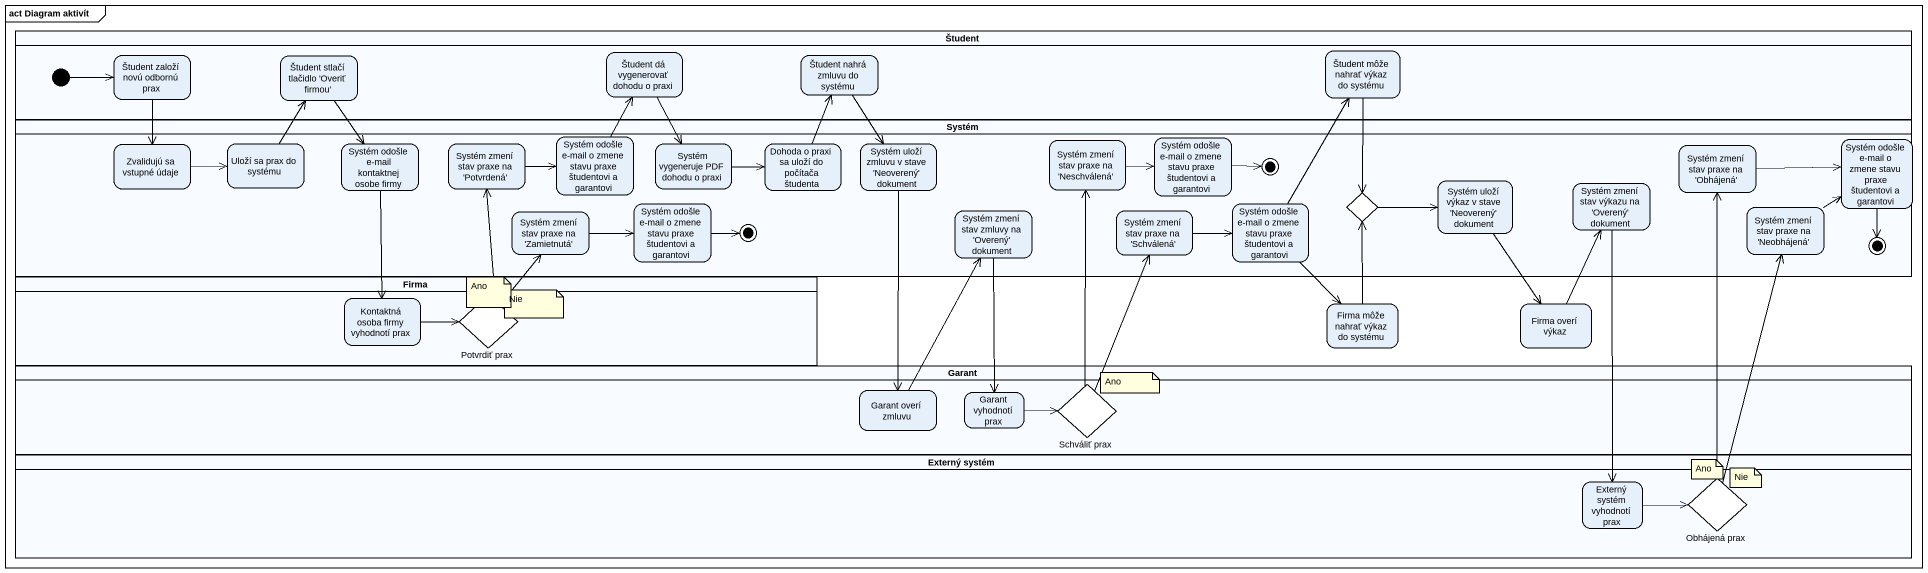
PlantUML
@startuml
mainframe act Diagram aktivít
hide empty description
state Študent <<partition>> {
  state "Študent založí novú odbornú prax" as Študent_založí_novú_odbornú
  state "Študent stlačí tlačidlo 'Overiť firmou'" as Študent_stlačí_tlačidlo
  state "Študent dá vygenerovať dohodu o praxi" as Študent_dá_vygenerovať
  state "Študent nahrá zmluvu do systému" as Študent_nahrá_zmluvu_do
  state "Študent môže nahrať výkaz do systému" as Študent_môže_nahrať_výkaz
  [*] -right-> Študent_založí_novú_odbornú
}
state Systém <<partition>> {
  state "Zvalidujú sa vstupné údaje" as Zvalidujú_sa_vstupné_údaje
  state "Uloží sa prax do systému" as Uloží_sa_prax_do_systému
  state "Systém odošle e-mail kontaktnej osobe firmy" as Systém_odošle_e_mail
  state "Systém zmení stav praxe na 'Potvrdená'" as Systém_zmení_stav_praxe_na
  state "Systém odošle e-mail o zmene stavu praxe študentovi a garantovi" as Systém_odošle_e_mail_o
  state "Systém vygeneruje PDF dohodu o praxi" as Systém_vygeneruje_PDF
  state "Dohoda o praxi sa uloží do počítača študenta" as Dohoda_o_praxi_sa_uloží_do
  state "Systém uloží zmluvu v stave 'Neoverený' dokument" as Systém_uloží_zmluvu_v_stave
  state "Systém zmení stav praxe na 'Neschválená'" as Systém_zmení_stav_praxe_na_2
  state "Systém odošle e-mail o zmene stavu praxe študentovi a garantovi" as Systém_odošle_e_mail_o_2
  state "Systém zmení stav praxe na 'Obhájená'" as Systém_zmení_stav_praxe_na_3
  state "Systém odošle e-mail o zmene stavu praxe študentovi a garantovi" as Systém_odošle_e_mail_o_3
  state final1 <<end>>
  state choice1 <<choice>>
  state "Systém uloží výkaz v stave 'Neoverený' dokument" as Systém_uloží_výkaz_v_stave
  state "Systém zmení stav výkazu na 'Overený' dokument" as Systém_zmení_stav_výkazu_na
  state "Systém zmení stav praxe na 'Zamietnutá'" as Systém_zmení_stav_praxe_na_4
  state "Systém odošle e-mail o zmene stavu praxe študentovi a garantovi" as Systém_odošle_e_mail_o_4
  state final2 <<end>>
  state "Systém zmení stav zmluvy na 'Overený' dokument" as Systém_zmení_stav_zmluvy_na
  state "Systém zmení stav praxe na 'Schválená'" as Systém_zmení_stav_praxe_na_5
  state "Systém odošle e-mail o zmene stavu praxe študentovi a garantovi" as Systém_odošle_e_mail_o_5
  state "Systém zmení stav praxe na 'Neobhájená'" as Systém_zmení_stav_praxe_na_6
  state final3 <<end>>
}
state Firma <<partition>> {
  state "Kontaktná osoba firmy vyhodnotí prax" as Kontaktná_osoba_firmy
  state "Potvrdiť prax" as Potvrdiť_prax <<choice>>
}
state "Firma môže nahrať výkaz do systému" as Firma_môže_nahrať_výkaz_do
state "Firma overí výkaz" as Firma_overí_výkaz
state Garant <<partition>> {
  state "Schváliť prax" as Schváliť_prax <<choice>>
  state "Garant overí zmluvu" as Garant_overí_zmluvu
  state "Garant vyhodnotí prax" as Garant_vyhodnotí_prax
}
state "Externý systém" as Externý_systém <<partition>> {
  state "Externý systém vyhodnotí prax" as Externý_systém_vyhodnotí
  state "Obhájená prax" as Obhájená_prax <<choice>>
}
Študent_založí_novú_odbornú --> Zvalidujú_sa_vstupné_údaje
Študent_stlačí_tlačidlo --> Systém_odošle_e_mail
Študent_dá_vygenerovať --> Systém_vygeneruje_PDF
Študent_nahrá_zmluvu_do --> Systém_uloží_zmluvu_v_stave
Študent_môže_nahrať_výkaz --> choice1
Zvalidujú_sa_vstupné_údaje -right-> Uloží_sa_prax_do_systému
Uloží_sa_prax_do_systému -up-> Študent_stlačí_tlačidlo
Systém_odošle_e_mail --> Kontaktná_osoba_firmy
Systém_zmení_stav_praxe_na -right-> Systém_odošle_e_mail_o
Systém_odošle_e_mail_o -up-> Študent_dá_vygenerovať
Systém_vygeneruje_PDF -right-> Dohoda_o_praxi_sa_uloží_do
Dohoda_o_praxi_sa_uloží_do -up-> Študent_nahrá_zmluvu_do
Systém_uloží_zmluvu_v_stave --> Garant_overí_zmluvu
Systém_zmení_stav_praxe_na_2 -right-> Systém_odošle_e_mail_o_2
Systém_odošle_e_mail_o_2 -right-> final1
Systém_zmení_stav_praxe_na_3 -right-> Systém_odošle_e_mail_o_3
Systém_odošle_e_mail_o_3 --> final3
choice1 -right-> Systém_uloží_výkaz_v_stave
Systém_uloží_výkaz_v_stave --> Firma_overí_výkaz
Systém_zmení_stav_výkazu_na --> Externý_systém_vyhodnotí
Systém_zmení_stav_praxe_na_4 -right-> Systém_odošle_e_mail_o_4
Systém_odošle_e_mail_o_4 -right-> final2
Systém_zmení_stav_zmluvy_na --> Garant_vyhodnotí_prax
Systém_zmení_stav_praxe_na_5 -right-> Systém_odošle_e_mail_o_5
Systém_odošle_e_mail_o_5 -up-> Študent_môže_nahrať_výkaz
Systém_odošle_e_mail_o_5 --> Firma_môže_nahrať_výkaz_do
Systém_zmení_stav_praxe_na_6 -up-> Systém_odošle_e_mail_o_3
Kontaktná_osoba_firmy -right-> Potvrdiť_prax
Potvrdiť_prax -up-> Systém_zmení_stav_praxe_na
Potvrdiť_prax -up-> Systém_zmení_stav_praxe_na_4
Firma_môže_nahrať_výkaz_do -up-> choice1
Firma_overí_výkaz -up-> Systém_zmení_stav_výkazu_na
Schváliť_prax -up-> Systém_zmení_stav_praxe_na_2
Schváliť_prax -up-> Systém_zmení_stav_praxe_na_5
Garant_overí_zmluvu -up-> Systém_zmení_stav_zmluvy_na
Garant_vyhodnotí_prax -right-> Schváliť_prax
Externý_systém_vyhodnotí -right-> Obhájená_prax
Obhájená_prax -up-> Systém_zmení_stav_praxe_na_3
Obhájená_prax -up-> Systém_zmení_stav_praxe_na_6
note as N1
  Ano
end note
note as N2
  Nie
end note
note as N3
  Ano
end note
note as N4
  Ano
end note
note as N5
  Nie
end note
@enduml
